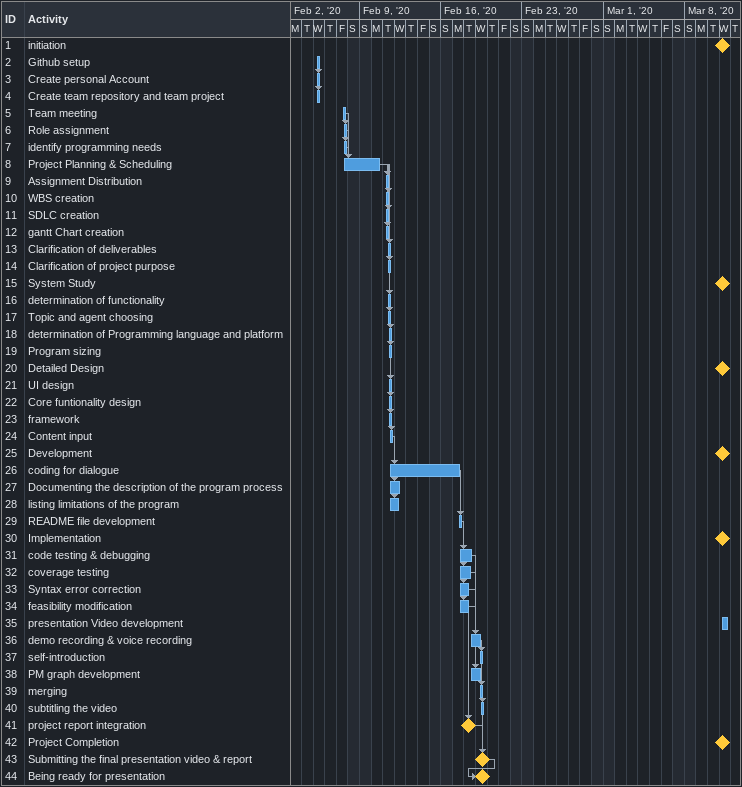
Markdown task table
| ID | Task | Start | Finish | Predecessors |
|---|---|---|---|---|
| 1 | initiation (milestone) | 2020-03-11 | 2020-03-11 |  |
| 2 | Github setup | 2020-02-05 | 2020-02-05 |  |
| 3 | Create personal Account | 2020-02-05 | 2020-02-05 | 2 |
| 4 | Create team repository and team project | 2020-02-05 | 2020-02-05 | 2, 3 |
| 5 | Team meeting | 2020-02-07 | 2020-02-07 |  |
| 6 | Role assignment | 2020-02-07 | 2020-02-07 | 5 |
| 7 | identify programming needs | 2020-02-07 | 2020-02-07 | 5 |
| 8 | Project Planning & Scheduling | 2020-02-07 | 2020-02-10 | 5, 6, 7 |
| 9 | Assignment Distribution | 2020-02-11 | 2020-02-11 | 8 |
| 10 | WBS creation | 2020-02-11 | 2020-02-11 | 8 |
| 11 | SDLC creation | 2020-02-11 | 2020-02-11 | 8 |
| 12 | gantt Chart creation | 2020-02-11 | 2020-02-11 | 8 |
| 13 | Clarification of deliverables | 2020-02-11 | 2020-02-11 | 8, 9, 10, 11, 12 |
| 14 | Clarification of project purpose | 2020-02-11 | 2020-02-11 | 8, 9, 10, 11, 12 |
| 15 | System Study (milestone) | 2020-03-11 | 2020-03-11 |  |
| 16 | determination of functionality | 2020-02-11 | 2020-02-11 | 14 |
| 17 | Topic and agent choosing | 2020-02-11 | 2020-02-11 | 14 |
| 18 | determination of Programming language and platform | 2020-02-11 | 2020-02-11 | 17 |
| 19 | Program sizing | 2020-02-11 | 2020-02-11 | 18 |
| 20 | Detailed Design (milestone) | 2020-03-11 | 2020-03-11 |  |
| 21 | UI design | 2020-02-11 | 2020-02-11 | 19 |
| 22 | Core funtionality design | 2020-02-11 | 2020-02-11 | 19 |
| 23 | framework | 2020-02-11 | 2020-02-11 | 19 |
| 24 | Content input | 2020-02-11 | 2020-02-11 | 23 |
| 25 | Development (milestone) | 2020-03-11 | 2020-03-11 |  |
| 26 | coding for dialogue | 2020-02-11 | 2020-02-17 | 24 |
| 27 | Documenting the description of the program process | 2020-02-11 | 2020-02-12 | 24 |
| 28 | listing limitations of the program | 2020-02-11 | 2020-02-12 | 24 |
| 29 | README file development | 2020-02-17 | 2020-02-17 | 26 |
| 30 | Implementation (milestone) | 2020-03-11 | 2020-03-11 |  |
| 31 | code testing & debugging | 2020-02-17 | 2020-02-18 | 29 |
| 32 | coverage testing | 2020-02-17 | 2020-02-18 | 29 |
| 33 | Syntax error correction | 2020-02-17 | 2020-02-18 | 29 |
| 34 | feasibility modification | 2020-02-17 | 2020-02-18 | 29 |
| 35 | presentation Video development | 2020-03-11 | 2020-03-11 |  |
| 36 | demo recording & voice recording | 2020-02-18 | 2020-02-19 | 31, 32, 33, 34 |
| 37 | self-introduction | 2020-02-19 | 2020-02-19 | 36 |
| 38 | PM graph development | 2020-02-18 | 2020-02-19 | 31, 32, 33, 34 |
| 39 | merging | 2020-02-19 | 2020-02-19 | 36, 37, 38 |
| 40 | subtitling the video | 2020-02-19 | 2020-02-19 | 39 |
| 41 | project report integration (milestone) | 2020-02-18 | 2020-02-18 | 34 |
| 42 | Project Completion (milestone) | 2020-03-11 | 2020-03-11 |  |
| 43 | Submitting the final presentation video & report (milestone) | 2020-02-19 | 2020-02-19 | 41, 40 |
| 44 | Being ready for presentation (milestone) | 2020-02-19 | 2020-02-19 | 43 |
